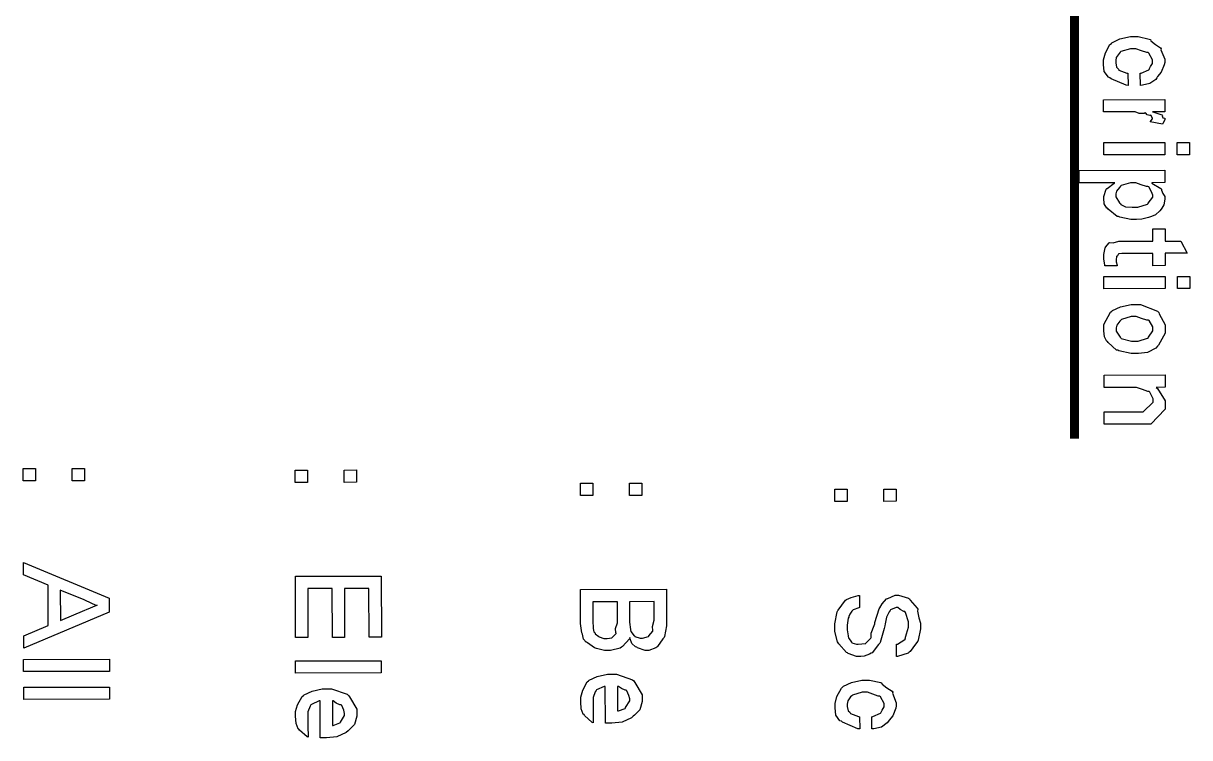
# Model space of a CAD drawing. Extents: x 0.1 to 11.6, y 0.3 to 16.3.
# Drawn here: x 8.37 to 9.692, y 2.493 to 3.303 of the extents above; entities that cross this region are included whole.
import ezdxf

# ---------------------------------------------------------------- set-up
doc = ezdxf.new("R2010")
doc.units = 0
doc.header["$MEASUREMENT"] = 0

msp = doc.modelspace()

# ---------------------------------------------------------------- linework, layer by layer
at = {"color": 0, "const_width": 0.01}
msp.add_lwpolyline([(9.56168, 4.11165), (9.56168, 2.83165)], dxfattribs=at)
at = {"color": 0}
for points in [[(9.62233, 3.24625), (9.62256, 3.23236), (9.62033, 3.23269), (9.60319, 3.24007), (9.60194, 3.24126), (9.6001, 3.24175), (9.59549, 3.24815), (9.59457, 3.25618), (9.59457, 3.25885), (9.59457, 3.26144), (9.59674, 3.26926), (9.60194, 3.27881), (9.60346, 3.28011), (9.60417, 3.28093), (9.61317, 3.28526), (9.62506, 3.28792), (9.62907, 3.28792), (9.63374, 3.28792), (9.64638, 3.28504), (9.64774, 3.28444), (9.64811, 3.28304), (9.65343, 3.27886), (9.65924, 3.27522), (9.65989, 3.27403), (9.65972, 3.27285), (9.66401, 3.26221), (9.66401, 3.25863), (9.66342, 3.25586), (9.65999, 3.24744), (9.65597, 3.2424), (9.65511, 3.24126), (9.65375, 3.23936), (9.64708, 3.23449), (9.63861, 3.23269), (9.63644, 3.23238), (9.63624, 3.24625), (9.63737, 3.24647), (9.64606, 3.25028), (9.64665, 3.25082), (9.64654, 3.25086), (9.64789, 3.25385), (9.65013, 3.25743), (9.65013, 3.25863), (9.65013, 3.26139), (9.64594, 3.26899), (9.64512, 3.26969), (9.64356, 3.26964), (9.63753, 3.27181), (9.63135, 3.27403), (9.62929, 3.27404), (9.62532, 3.27404), (9.61426, 3.27078), (9.61344, 3.27013), (9.61225, 3.26872), (9.60906, 3.26417), (9.60846, 3.26069), (9.60846, 3.2595), (9.60846, 3.25792), (9.60926, 3.2531), (9.61117, 3.25142), (9.61171, 3.25082), (9.61197, 3.24983), (9.62115, 3.24642), (9.62233, 3.24625)], [(9.59467, 3.21625), (9.66411, 3.21647), (9.66411, 3.20258), (9.65022, 3.20236), (9.65164, 3.20204), (9.66086, 3.199), (9.66129, 3.19868), (9.66103, 3.19814), (9.662, 3.19564), (9.66411, 3.19515), (9.66411, 3.19499), (9.66411, 3.19342), (9.66172, 3.18924), (9.66129, 3.18869), (9.64763, 3.19129), (9.64763, 3.19129), (9.65022, 3.19439), (9.65022, 3.19542), (9.65022, 3.19542), (9.64839, 3.19868), (9.64806, 3.19889), (9.64719, 3.19851), (9.64393, 3.199), (9.64253, 3.20117), (9.64199, 3.20128), (9.64063, 3.20047), (9.63504, 3.20053), (9.63049, 3.20236), (9.62896, 3.20236), (9.59467, 3.20236), (9.59467, 3.21625)], [(9.59478, 3.16754), (9.66422, 3.16775), (9.66422, 3.15386), (9.59478, 3.15365), (9.59478, 3.16754)], [(9.67811, 3.16775), (9.692, 3.16775), (9.692, 3.15386), (9.67811, 3.15386), (9.67811, 3.16775)], [(9.56706, 3.13596), (9.66428, 3.13618), (9.66428, 3.12229), (9.64931, 3.12207), (9.64947, 3.12153), (9.65972, 3.11556), (9.66038, 3.1149), (9.66015, 3.11372), (9.662, 3.10975), (9.66428, 3.1065), (9.66428, 3.10536), (9.66428, 3.10329), (9.66314, 3.097), (9.66064, 3.0931), (9.65994, 3.09212), (9.65853, 3.09033), (9.6536, 3.08561), (9.64908, 3.08393), (9.64779, 3.08344), (9.64551, 3.08268), (9.63792, 3.08078), (9.63211, 3.0804), (9.63021, 3.0804), (9.6256, 3.0804), (9.61311, 3.08311), (9.61176, 3.08365), (9.61014, 3.08393), (9.59993, 3.09218), (9.59918, 3.09321), (9.59825, 3.09321), (9.59538, 3.0981), (9.59483, 3.10439), (9.59483, 3.10644), (9.59483, 3.10644), (9.59771, 3.1149), (9.59831, 3.11556), (9.59864, 3.11561), (9.6065, 3.12164), (9.60742, 3.12207), (9.56706, 3.12207), (9.56706, 3.13596)], [(9.62913, 3.12207), (9.62528, 3.12207), (9.61453, 3.11882), (9.61372, 3.11817), (9.61257, 3.11681), (9.60932, 3.11247), (9.60872, 3.10943), (9.60872, 3.1084), (9.60872, 3.1059), (9.61285, 3.09912), (9.61372, 3.09842), (9.61415, 3.09739), (9.61968, 3.09483), (9.62722, 3.09429), (9.62978, 3.09429), (9.63362, 3.09429), (9.64432, 3.09776), (9.64518, 3.09842), (9.64529, 3.09874), (9.65039, 3.10568), (9.65039, 3.10796), (9.65039, 3.10796), (9.64899, 3.1116), (9.64583, 3.11724), (9.64497, 3.11794), (9.64333, 3.11783), (9.63721, 3.11985), (9.63112, 3.12207), (9.62913, 3.12207)], [(9.61014, 3.02794), (9.59625, 3.02794), (9.59592, 3.02886), (9.59494, 3.03554), (9.59494, 3.03771), (9.59494, 3.04047), (9.59635, 3.04812), (9.59668, 3.04878), (9.59685, 3.04883), (9.60113, 3.05393), (9.60167, 3.05419), (9.60167, 3.05419), (9.60547, 3.05382), (9.61203, 3.05572), (9.61426, 3.05572), (9.6505, 3.05572), (9.6505, 3.06961), (9.66439, 3.06982), (9.66439, 3.05593), (9.68218, 3.05593), (9.68956, 3.04204), (9.66439, 3.04204), (9.66439, 3.02815), (9.6505, 3.02794), (9.6505, 3.04183), (9.61686, 3.04183), (9.6155, 3.04183), (9.61165, 3.04129), (9.61143, 3.04118), (9.61122, 3.04053), (9.61003, 3.03851), (9.60949, 3.03879), (9.60949, 3.03879), (9.60932, 3.03814), (9.60883, 3.03504), (9.60883, 3.03401), (9.60883, 3.0325), (9.60992, 3.0286), (9.61014, 3.02794)], [(9.59506, 3.01557), (9.6645, 3.01579), (9.6645, 3.0019), (9.59506, 3.00168), (9.59506, 3.01557)], [(9.67839, 3.01579), (9.69228, 3.01579), (9.69228, 3.0019), (9.67839, 3.0019), (9.67839, 3.01579)], [(9.62983, 2.98406), (9.63667, 2.98406), (9.65565, 2.97646), (9.65717, 2.97493), (9.65782, 2.97331), (9.66456, 2.96072), (9.66456, 2.95649), (9.66456, 2.9515), (9.65711, 2.93782), (9.65565, 2.93653), (9.65375, 2.93451), (9.64436, 2.92953), (9.63428, 2.9285), (9.63092, 2.9285), (9.62586, 2.9285), (9.61193, 2.93143), (9.61074, 2.93197), (9.60932, 2.93229), (9.59987, 2.94086), (9.59922, 2.94194), (9.59836, 2.94194), (9.5956, 2.94715), (9.59511, 2.954), (9.59511, 2.95628), (9.59511, 2.96132), (9.60249, 2.97515), (9.604, 2.97646), (9.60471, 2.97721), (9.61376, 2.98139), (9.62582, 2.98406), (9.62983, 2.98406)], [(9.62983, 2.97017), (9.62592, 2.97017), (9.61507, 2.9669), (9.61421, 2.96625), (9.61301, 2.9649), (9.60965, 2.96061), (9.609, 2.95736), (9.609, 2.95628), (9.609, 2.95378), (9.61333, 2.94694), (9.61421, 2.94629), (9.61464, 2.94532), (9.62636, 2.94239), (9.63026, 2.94239), (9.63406, 2.94239), (9.64458, 2.94586), (9.64546, 2.9465), (9.64556, 2.94683), (9.65067, 2.95394), (9.65067, 2.95628), (9.65067, 2.95876), (9.64632, 2.9656), (9.64546, 2.96625), (9.64382, 2.9661), (9.63781, 2.96799), (9.63178, 2.97017), (9.62983, 2.97017)], [(9.59521, 2.90375), (9.66465, 2.90397), (9.66465, 2.89008), (9.65446, 2.88986), (9.65582, 2.88878), (9.66465, 2.87463), (9.66465, 2.8699), (9.66465, 2.86513), (9.64817, 2.84819), (9.6371, 2.84819), (9.59543, 2.84819), (9.59521, 2.86208), (9.63385, 2.86208), (9.63971, 2.86208), (9.65076, 2.87315), (9.65076, 2.87424), (9.65076, 2.87701), (9.64714, 2.88456), (9.64643, 2.88531), (9.64492, 2.88531), (9.63889, 2.88758), (9.63217, 2.88986), (9.62993, 2.88986), (9.59521, 2.88986), (9.59521, 2.90375)], [(8.36985, 2.79775), (8.38374, 2.79774), (8.38374, 2.78385), (8.36985, 2.78385), (8.36985, 2.79775)], [(8.4254, 2.79775), (8.43929, 2.79796), (8.43929, 2.78407), (8.4254, 2.78385), (8.4254, 2.79775)], [(8.67817, 2.79606), (8.69206, 2.79606), (8.69206, 2.78217), (8.67817, 2.78217), (8.67817, 2.79606)], [(8.73372, 2.79606), (8.74761, 2.79628), (8.74761, 2.78239), (8.73372, 2.78217), (8.73372, 2.79606)], [(9.00151, 2.78108), (9.0154, 2.78108), (9.0154, 2.76719), (9.00151, 2.76719), (9.00151, 2.78108)], [(9.05707, 2.78108), (9.07096, 2.78131), (9.07096, 2.76742), (9.05707, 2.76719), (9.05707, 2.78108)], [(9.28987, 2.77436), (9.30376, 2.77436), (9.30376, 2.76047), (9.28987, 2.76047), (9.28987, 2.77436)], [(9.34543, 2.77436), (9.35932, 2.77458), (9.35932, 2.76068), (9.34543, 2.76047), (9.34543, 2.77436)], [(8.37007, 2.69125), (8.46729, 2.65088), (8.46729, 2.63482), (8.37028, 2.59403), (8.37028, 2.60792), (8.39806, 2.61963), (8.39785, 2.66564), (8.37007, 2.67736), (8.37007, 2.69125)], [(8.67839, 2.67561), (8.77561, 2.67583), (8.77582, 2.60639), (8.76193, 2.60639), (8.76172, 2.66194), (8.73394, 2.66172), (8.73415, 2.60617), (8.72026, 2.60617), (8.72006, 2.66172), (8.69228, 2.66172), (8.69249, 2.60618), (8.6786, 2.60617), (8.67839, 2.67561)], [(8.41172, 2.66), (8.41194, 2.62528), (8.43951, 2.63699), (8.44157, 2.63775), (8.45313, 2.64274), (8.4534, 2.64285), (8.45247, 2.64264), (8.44037, 2.64828), (8.43886, 2.64893), (8.41172, 2.66)], [(9.00174, 2.66069), (9.09896, 2.66092), (9.09896, 2.62403), (9.09896, 2.61951), (9.09679, 2.60715), (9.09636, 2.60601), (9.09494, 2.60482), (9.08903, 2.59603), (9.08811, 2.59538), (9.08692, 2.5944), (9.079, 2.59147), (9.07639, 2.59147), (9.07497, 2.59147), (9.0664, 2.59457), (9.06554, 2.59517), (9.06401, 2.59543), (9.05994, 2.59918), (9.058, 2.60482), (9.05751, 2.60601), (9.05701, 2.60476), (9.04904, 2.59581), (9.04796, 2.59517), (9.04644, 2.59418), (9.03569, 2.59125), (9.03212, 2.59125), (9.02875, 2.59125), (9.01969, 2.59364), (9.01867, 2.59407), (9.01736, 2.59429), (9.00944, 2.60015), (9.0089, 2.60081), (9.00797, 2.60075), (9.00489, 2.60411), (9.00379, 2.60981), (9.00347, 2.61079), (9.00304, 2.61133), (9.00174, 2.62201), (9.00174, 2.62554), (9.00174, 2.66069)], [(9.01563, 2.64681), (9.01563, 2.62554), (9.01563, 2.62358), (9.01594, 2.61811), (9.01606, 2.61774), (9.01606, 2.61649), (9.01682, 2.61262), (9.01796, 2.61165), (9.01824, 2.61122), (9.01828, 2.61029), (9.02229, 2.60721), (9.02279, 2.60688), (9.02279, 2.60688), (9.028, 2.60514), (9.02974, 2.60514), (9.03168, 2.60514), (9.037, 2.6059), (9.03754, 2.60601), (9.03754, 2.60601), (9.04189, 2.61068), (9.0421, 2.61143), (9.04156, 2.6116), (9.04144, 2.61649), (9.0434, 2.62299), (9.0434, 2.62511), (9.0434, 2.64681), (9.01563, 2.64681)], [(9.05729, 2.64681), (9.05729, 2.62642), (9.05729, 2.62349), (9.05817, 2.61529), (9.05838, 2.61469), (9.05854, 2.61313), (9.06261, 2.60813), (9.06315, 2.60775), (9.06321, 2.60715), (9.06917, 2.60536), (9.07118, 2.60536), (9.07194, 2.60536), (9.07861, 2.60736), (9.07921, 2.60775), (9.0791, 2.60792), (9.08356, 2.61339), (9.08376, 2.61404), (9.08365, 2.61404), (9.08311, 2.6186), (9.08507, 2.62592), (9.08507, 2.62836), (9.08507, 2.64703), (9.05729, 2.64681)], [(9.31782, 2.65397), (9.31782, 2.64008), (9.31706, 2.63997), (9.31071, 2.63747), (9.31022, 2.63704), (9.30935, 2.63596), (9.30686, 2.63249), (9.30588, 2.63004), (9.30567, 2.62924), (9.30524, 2.62815), (9.30393, 2.62017), (9.30393, 2.61751), (9.30393, 2.61496), (9.30501, 2.60807), (9.30524, 2.60732), (9.30533, 2.60585), (9.30871, 2.60097), (9.30914, 2.60058), (9.30908, 2.60021), (9.31461, 2.59842), (9.31651, 2.59842), (9.31651, 2.59842), (9.32454, 2.59933), (9.32519, 2.5995), (9.32519, 2.59961), (9.33072, 2.60531), (9.33106, 2.60622), (9.33106, 2.60622), (9.33106, 2.61094), (9.33469, 2.61985), (9.33518, 2.62185), (9.33535, 2.6231), (9.34033, 2.63872), (9.34082, 2.63965), (9.34082, 2.63965), (9.34353, 2.64432), (9.34864, 2.6499), (9.3495, 2.6505), (9.35004, 2.65028), (9.3584, 2.65419), (9.36122, 2.65419), (9.36225, 2.65419), (9.37343, 2.65076), (9.37446, 2.65007), (9.37537, 2.64854), (9.38346, 2.63943), (9.384, 2.63813), (9.38362, 2.63585), (9.3851, 2.62836), (9.38726, 2.6225), (9.38726, 2.62056), (9.38726, 2.61589), (9.38456, 2.60325), (9.384, 2.60189), (9.38254, 2.60026), (9.37858, 2.5944), (9.37532, 2.59028), (9.37424, 2.58951), (9.3731, 2.58838), (9.36106, 2.58479), (9.35969, 2.58475), (9.35969, 2.59864), (9.36085, 2.59879), (9.36936, 2.60385), (9.3699, 2.60471), (9.36957, 2.60508), (9.37115, 2.6104), (9.37338, 2.61774), (9.37338, 2.62011), (9.37338, 2.62397), (9.37011, 2.63471), (9.36947, 2.63553), (9.36811, 2.63558), (9.36404, 2.63797), (9.36128, 2.64031), (9.36035, 2.64031), (9.35949, 2.64031), (9.35303, 2.63743), (9.35254, 2.63683), (9.35146, 2.63536), (9.34858, 2.62939), (9.34694, 2.62164), (9.34646, 2.61925), (9.34586, 2.61632), (9.34125, 2.60058), (9.34082, 2.59972), (9.33942, 2.59831), (9.33225, 2.58886), (9.33128, 2.58822), (9.32932, 2.5874), (9.3234, 2.58501), (9.31933, 2.58453), (9.31803, 2.58453), (9.31456, 2.58453), (9.30524, 2.588), (9.30414, 2.58865), (9.303, 2.58897), (9.29438, 2.5989), (9.29372, 2.60015), (9.29281, 2.60124), (9.29004, 2.61296), (9.29004, 2.61686), (9.29004, 2.62181), (9.29275, 2.63531), (9.29329, 2.63661), (9.29357, 2.6371), (9.30197, 2.64844), (9.30306, 2.64919), (9.30306, 2.64919), (9.30832, 2.65158), (9.3164, 2.65397), (9.31782, 2.65397)], [(8.37022, 2.58132), (8.46744, 2.58154), (8.46744, 2.56765), (8.37022, 2.56744), (8.37022, 2.58132)], [(8.67854, 2.57958), (8.77576, 2.57981), (8.77576, 2.56592), (8.67854, 2.56569), (8.67854, 2.57958)], [(9.01579, 2.52294), (9.016, 2.5095), (9.01486, 2.50987), (9.00624, 2.51768), (9.00558, 2.51883), (9.00467, 2.51915), (9.00233, 2.52528), (9.0019, 2.53331), (9.0019, 2.53597), (9.0019, 2.53857), (9.00407, 2.54628), (9.00928, 2.55572), (9.01079, 2.55701), (9.01156, 2.55778), (9.02051, 2.56196), (9.03207, 2.56461), (9.03597, 2.56461), (9.04249, 2.56461), (9.06049, 2.55832), (9.06201, 2.55701), (9.06315, 2.55524), (9.07135, 2.54129), (9.07135, 2.53662), (9.07135, 2.53347), (9.06879, 2.52403), (9.06299, 2.51818), (9.06136, 2.51687), (9.05935, 2.51492), (9.04878, 2.51004), (9.03706, 2.50906), (9.03315, 2.50906), (9.03233, 2.50906), (9.03049, 2.50906), (9.02989, 2.50906), (9.02968, 2.55072), (9.02854, 2.55067), (9.01986, 2.54688), (9.01926, 2.54617), (9.01839, 2.54471), (9.01579, 2.53819), (9.01579, 2.53597), (9.01579, 2.53401), (9.01579, 2.52962), (9.01579, 2.52815), (9.01579, 2.52686), (9.01579, 2.52393), (9.01579, 2.52294)], [(9.31797, 2.51628), (9.31819, 2.50239), (9.31597, 2.50271), (9.29883, 2.5101), (9.29758, 2.51129), (9.29574, 2.51178), (9.29113, 2.51818), (9.29021, 2.52621), (9.29021, 2.52886), (9.29021, 2.53147), (9.29238, 2.53928), (9.29758, 2.54883), (9.2991, 2.55012), (9.29981, 2.55094), (9.30881, 2.55529), (9.32069, 2.55794), (9.32471, 2.55794), (9.32938, 2.55794), (9.34201, 2.55507), (9.34338, 2.55447), (9.34375, 2.55306), (9.34907, 2.54889), (9.35488, 2.54525), (9.35553, 2.54406), (9.35536, 2.54286), (9.35964, 2.53222), (9.35964, 2.52865), (9.35904, 2.52588), (9.35562, 2.51747), (9.35161, 2.51243), (9.35075, 2.51129), (9.34939, 2.50939), (9.34272, 2.5045), (9.33425, 2.50271), (9.33208, 2.50239), (9.33186, 2.51628), (9.33301, 2.5165), (9.34169, 2.52029), (9.34228, 2.52083), (9.34218, 2.52089), (9.34353, 2.52387), (9.34576, 2.52746), (9.34576, 2.52865), (9.34576, 2.53142), (9.34158, 2.53901), (9.34076, 2.53971), (9.33919, 2.53965), (9.33317, 2.54183), (9.32699, 2.54406), (9.32492, 2.54406), (9.32096, 2.54406), (9.3099, 2.54081), (9.30908, 2.54015), (9.30789, 2.53874), (9.30468, 2.53418), (9.30408, 2.53071), (9.30408, 2.52951), (9.30408, 2.52794), (9.3049, 2.52311), (9.30681, 2.52143), (9.30735, 2.52083), (9.30761, 2.51986), (9.31679, 2.51644), (9.31797, 2.51628)], [(8.37028, 2.54975), (8.4675, 2.54997), (8.4675, 2.53608), (8.37028, 2.53586), (8.37028, 2.54975)], [(8.69249, 2.5064), (8.69271, 2.49294), (8.69157, 2.49333), (8.68294, 2.50114), (8.68229, 2.50228), (8.68138, 2.5026), (8.67904, 2.50874), (8.6786, 2.51676), (8.6786, 2.51942), (8.6786, 2.52203), (8.68078, 2.52974), (8.68599, 2.53917), (8.6875, 2.54047), (8.68826, 2.54124), (8.69721, 2.54542), (8.70876, 2.54807), (8.71268, 2.54807), (8.71918, 2.54807), (8.73719, 2.54178), (8.73871, 2.54047), (8.73986, 2.53868), (8.74804, 2.52474), (8.74804, 2.52007), (8.74804, 2.51693), (8.7455, 2.50749), (8.73969, 2.50163), (8.73807, 2.50032), (8.73606, 2.49837), (8.72547, 2.49349), (8.71376, 2.49251), (8.70985, 2.49251), (8.70904, 2.49251), (8.70719, 2.49251), (8.7066, 2.49251), (8.70638, 2.53418), (8.70524, 2.53413), (8.69656, 2.53033), (8.69596, 2.52962), (8.6951, 2.52815), (8.69249, 2.52165), (8.69249, 2.51942), (8.69249, 2.51747), (8.69249, 2.51307), (8.69249, 2.51161), (8.69249, 2.51031), (8.69249, 2.50738), (8.69249, 2.5064)], [(9.04357, 2.55072), (9.04357, 2.52294), (9.04454, 2.52306), (9.05214, 2.52578), (9.05268, 2.52621), (9.05268, 2.52658), (9.05746, 2.53413), (9.05746, 2.53662), (9.05746, 2.53662), (9.05647, 2.54031), (9.05419, 2.54574), (9.05354, 2.54639), (9.05219, 2.54628), (9.0479, 2.54829), (9.0446, 2.55067), (9.04357, 2.55072)], [(8.72026, 2.53418), (8.72026, 2.5064), (8.72125, 2.50651), (8.72885, 2.50922), (8.72939, 2.50965), (8.72939, 2.51004), (8.73415, 2.51758), (8.73415, 2.52007), (8.73415, 2.52007), (8.73318, 2.52376), (8.7309, 2.52919), (8.73025, 2.52983), (8.72889, 2.52974), (8.72461, 2.53174), (8.72131, 2.53413), (8.72026, 2.53418)]]:
    msp.add_lwpolyline(points, close=True, dxfattribs=at)

doc.saveas('drawing.dxf')
